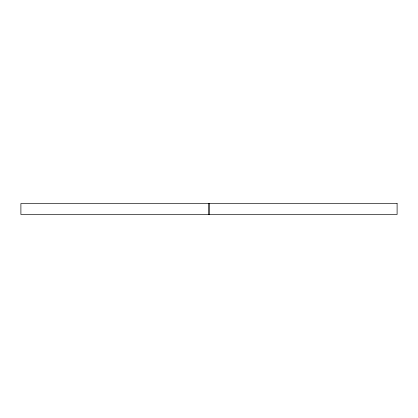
<?xml version="1.0" encoding="UTF-8"?>
<svg xmlns="http://www.w3.org/2000/svg" width="418" height="418" viewBox="0 0 418 418"><rect width="100%" height="100%" fill="white"/><g stroke="black" fill="none" stroke-linecap="round" stroke-linejoin="round"><path stroke-width="0.63" d="M209.627 203.514L209.627 214.486M208.373 203.514L208.373 214.486M397.1 203.514L20.9 203.514L20.9 214.486L397.1 214.486L397.1 203.514"/></g></svg>
